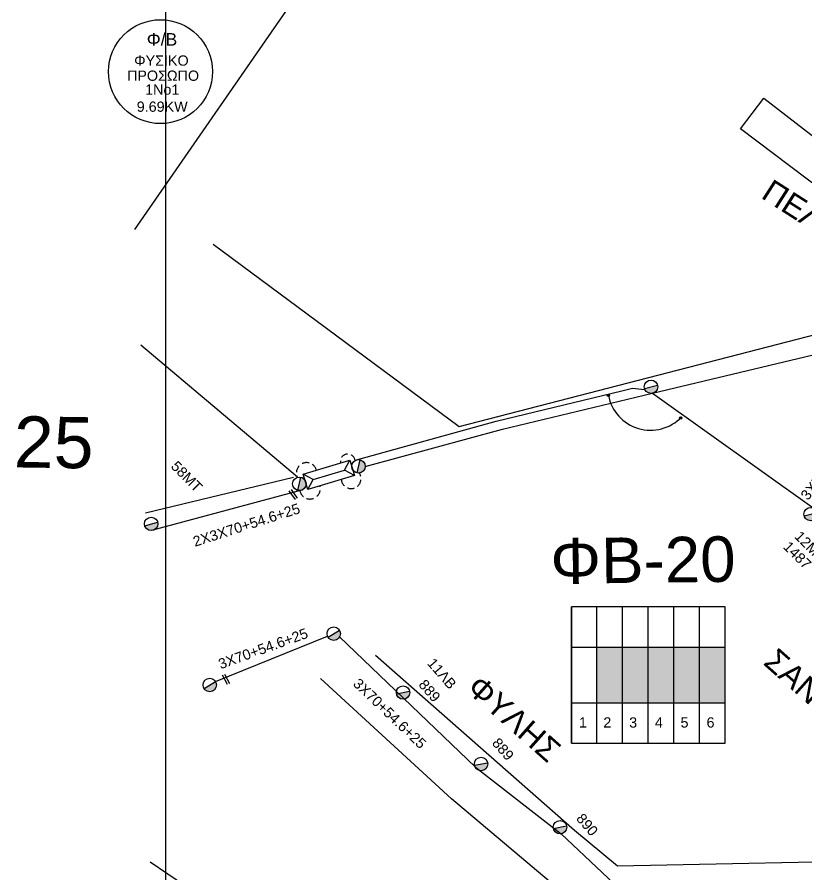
# Model space of a CAD drawing. Header units: millimetres. Extents: x 408 to 3042, y 742 to 1820.
# Drawn here: x 407.9 to 546.5, y 1213 to 1363.6 of the extents above; entities that cross this region are included whole.
import ezdxf
from ezdxf.enums import TextEntityAlignment as Align

# ---------------------------------------------------------------- set-up
doc = ezdxf.new("R2010")
doc.units = ezdxf.units.MM
doc.linetypes.add('DASHED', pattern=[19.05, 12.7, -6.35])
for name, color, linetype in [('Άγνωστα', 7, 'Continuous'), ('Ασφαλειοκιβώτια Χ.Τ 6 αναχωρήσεων', 7, 'Continuous'), ('Ασφαλειοκιβώτια Χ.Τ 9 αναχωρήσεων', 7, 'Continuous'), ('Επιγραφές - Σχήματα', 7, 'Continuous'), ('Καλώδια ΧΤ   3x150AL+50XLPE', 7, 'DASHED'), ('Μηχανική τομή', 7, 'Continuous'), ('Στύλος ΦΜ', 7, 'Continuous'), ('Στύλος ΦΜ @ 1', 7, 'Continuous'), ('Συνδέσεις', 7, 'Continuous'), ('Συνεστραμμένα ΧΤ   3x70+54.6+25 AL', 7, 'SYN_LINE'), ('Συνεστραμμένα ΧΤ   4x120+25 AL', 7, 'SYN_LINE'), ('Υποσταθμός εναέριος 2 στύλων', 7, 'Continuous'), ('Υποσταθμός πόλεως', 7, 'Continuous'), ('Υπόβαθρο ΔΕΗ', 7, 'Continuous')]:
    doc.layers.add(name, color=color, linetype=linetype)
doc.styles.add('ar', font='arial.ttf')
doc.styles.add('arial', font='arial.ttf')
doc.styles.get("Standard").update_dxf_attribs({"font": 'arial.ttf'})
doc.linetypes.add('SYN_LINE', pattern='A,0.5,-0.0001,["/\\/\\/\\/",Standard,S=0.1,R=0,X=0,Y=-0.05],-0.25', length=0.7501)

# ---------------------------------------------------------------- blocks, each defined once
blk = doc.blocks.new('ΜΗΧΑΝΙΚΗ ΤΟΜΗ')
at = {"layer": 'Μηχανική τομή', "ltscale": 40}
for p, q in [((-1.89, 0.78), (1.89, 0.78)), ((1.89, 0), (-1.89, 0))]:
    blk.add_line(p, q, dxfattribs=at)
blk = doc.blocks.new('ΥΠΑΡΧΩΝ ΤΣΙΜΕΝΤΕΝΙΟΣ ΣΤΥΛΟΣ')
at = {"layer": 'Στύλος ΦΜ'}
blk.add_hatch(color=7, dxfattribs=at).paths.add_polyline_path([(-1.29, -2.28, 0.574793), (2.62, 0, 0.268822), (1.3, 2.27)])
at = {"layer": 'Στύλος ΦΜ', "color": 7}
blk.add_line((-1.29, -2.28), (1.3, 2.27), dxfattribs=at)
blk.add_circle((0, 0), 2.62, dxfattribs=at)
at = {"layer": 'Στύλος ΦΜ', "flags": 4}
for tag, p in [('ΑΡΙΘΜΟΣ', (-4.68, 8.05)), ('ΤΥΠΟΣ', (-4.91, 3.03))]:
    blk.add_attdef(tag, p, '', height=4, dxfattribs=at)
blk = doc.blocks.new('ΥΠΟΣΤΑΘΜΟΣ ΕΝΑΕΡΙΟΣ ΕΠΙ 2 ΣΤΥΛΩΝ')
at = {"layer": 'Υποσταθμός εναέριος 2 στύλων', "linetype": 'Continuous'}
for points in [[(-11.97, -2.11, 0.574793), (-8.45, -0.07, 0.268822), (-9.64, 1.98)], [(9.68, -2.15, 0.574793), (13.19, -0.1, 0.268822), (12.01, 1.95)]]:
    blk.add_hatch(color=256, dxfattribs=at).paths.add_polyline_path(points)
for p, q in [((-11.97, -2.11), (-9.64, 1.98)), ((9.68, -2.15), (12.01, 1.95))]:
    blk.add_line(p, q, dxfattribs=at)
for centre in [(-10.81, -0.07), (10.84, -0.1)]:
    blk.add_circle(centre, 2.36, dxfattribs=at)
at = {"layer": 'Υποσταθμός πόλεως', "linetype": 'Continuous', "ltscale": 40}
blk.add_lwpolyline([(-8.57, 2.82), (8.57, 2.82), (8.57, -2.82), (-8.57, -2.82)], close=True, dxfattribs=at)
for points in [[(-5.75, 0), (-8.57, 2.82)], [(-8.57, -2.82), (-5.75, 0)], [(-5.75, 0), (5.75, 0)], [(5.75, 0), (8.57, 2.82)], [(8.57, -2.82), (5.75, 0)]]:
    blk.add_lwpolyline(points, dxfattribs=at)
at = {"layer": 'Υποσταθμός εναέριος 2 στύλων', "ltscale": 40, "flags": 1}
for tag, p in [('ΜΕΤΑΣΧΗΜΑΤΙΣΜΟΣ', (14.09, 2.51)), ('ΙΣΧΥΣ', (14.07, -0.28)), ('ΑΡΙΘΜΟΣ', (14.19, -3))]:
    blk.add_attdef(tag, p, '', height=1.8, dxfattribs=at)
blk = doc.blocks.new('ΑΣΦΑΛΕΙΟΚΙΒΩΤΙΟ ΥΠΟΣΤΑΘΜΟΥ 6 ΑΝΑΧΩΡΗΣΕΩΝ')
at = {"layer": 'Ασφαλειοκιβώτια Χ.Τ 6 αναχωρήσεων', "ltscale": 40}
for p, q in [((-23.91, 27), (23.91, 27)), ((-9.83, 27), (-9.83, -27)), ((9.83, 27), (9.83, -27)), ((-23.91, 18), (23.91, 18)), ((-23.91, 9), (23.91, 9)), ((-23.91, 0), (23.91, 0)), ((-23.91, -9), (23.91, -9)), ((-23.91, -18), (23.91, -18))]:
    blk.add_line(p, q, dxfattribs=at)
at = {"layer": 'Ασφαλειοκιβώτια Χ.Τ 6 αναχωρήσεων'}
blk.add_lwpolyline([(-23.91, -27), (23.91, -27), (23.91, 27), (-23.91, 27)], close=True, dxfattribs=at)
for s, p in [('1', (-18.47, 24.34)), ('2', (-18.47, 15.77)), ('3', (-18.47, 6.7)), ('4', (-18.47, -2.33)), ('5', (-18.47, -11.34)), ('6', (-18.47, -20.47))]:
    blk.add_text(s, height=3.6, rotation=270, dxfattribs=at).set_placement(p)
at = {"layer": 'Ασφαλειοκιβώτια Χ.Τ 6 αναχωρήσεων', "ltscale": 40}
for tag, height, p in [('ΟΝΟΜΑ', 5, (-0.27, 31.68)), ('ΚΕΙΜΕΝΟ 1', 2, (16.95, 22.41)), ('ΚΕΙΜΕΝΟ 2', 2, (16.95, 13.71)), ('ΚΕΙΜΕΝΟ 3', 2, (16.95, 4.31)), ('ΚΕΙΜΕΝΟ 4', 2, (16.95, -4.67)), ('ΚΕΙΜΕΝΟ 5', 2, (16.95, -13.51)), ('ΚΕΙΜΕΝΟ 6', 2, (16.95, -22.43)), ('ΣΧ', 2, (-0.21, -29.21))]:
    blk.add_attdef(tag, text='', height=height, dxfattribs=at).set_placement(p, align=Align.MIDDLE_CENTER)
blk = doc.blocks.new('_ΣΥΝΔΕΣΗ')
at = {"layer": 'Συνδέσεις', "linetype": 'SYN_LINE', "ltscale": 40}
blk.add_hatch(color=256, dxfattribs=at).paths.add_polyline_path([(0.5, -0.01, 1), (-0.5, -0.01, 1)])
at = {"layer": 'Συνδέσεις'}
blk.add_circle((0, -0.01), 0.5, dxfattribs=at)

msp = doc.modelspace()

# ---------------------------------------------------------------- hatches: boundary and pattern name
at = {"layer": 'Ασφαλειοκιβώτια Χ.Τ 9 αναχωρήσεων', "ltscale": 40}
for color, points in [(30, [(514.19, 1253), (509.69, 1253), (509.69, 1243.17), (514.19, 1243.17)]), (1, [(518.69, 1253), (514.19, 1253), (514.19, 1243.17), (518.69, 1243.17)]), (173, [(523.19, 1253), (518.69, 1253), (518.69, 1243.17), (523.19, 1243.17)]), (85, [(523.19, 1243.17), (527.69, 1243.17), (527.69, 1253), (523.19, 1253)]), (27, [(532.19, 1253), (527.69, 1253), (527.69, 1243.17), (532.19, 1243.17)])]:
    msp.add_hatch(color=color, dxfattribs=at).paths.add_polyline_path(points)

# ---------------------------------------------------------------- linework, layer by layer
at = {"layer": 'Άγνωστα', "color": 30}
msp.add_lwpolyline([(469.01, 1284.69), (493.08, 1291.25), (519.46, 1297.58), (555.22, 1306.17), (576.27, 1311.64), (622.13, 1323.38), (678.03, 1336.25)], dxfattribs=at)
at = {"layer": 'Επιγραφές - Σχήματα'}
msp.add_lwpolyline([(433.97, 786.81), (2929.97, 786.81), (2929.97, 1802.72), (433.97, 1802.72)], close=True, dxfattribs=at)
msp.add_lwpolyline([(430.41, 1276.57), (456.4, 1282.84)], dxfattribs=at)
at = {"layer": 'Επιγραφές - Σχήματα', "color": 202}
msp.add_circle((433.07, 1354.07), 9.13, dxfattribs=at)
at = {"layer": 'Επιγραφές - Σχήματα'}
msp.add_arc((519.09, 1298.63), 7.54, 190.8933, 316.184, dxfattribs=at)
at = {"layer": 'Καλώδια ΧΤ   3x150AL+50XLPE', "color": 62, "ltscale": 0.1}
msp.add_arc((465.94, 1285.59), 1.3, 7.4303, 191.7815, dxfattribs=at)
at = {"layer": 'Καλώδια ΧΤ   3x150AL+50XLPE', "color": 173, "ltscale": 0.1}
msp.add_arc((458.71, 1283.61), 1.79, 14.6148, 206.2867, dxfattribs=at)
at = {"layer": 'Καλώδια ΧΤ   3x150AL+50XLPE', "color": 30, "ltscale": 0.1}
msp.add_arc((466.53, 1282.58), 1.74, 185.301, 34.6215, dxfattribs=at)
at = {"layer": 'Καλώδια ΧΤ   3x150AL+50XLPE', "color": 1, "ltscale": 0.1}
msp.add_arc((459.31, 1280.82), 1.82, 190.4868, 15.4162, dxfattribs=at)
at = {"layer": 'Συνεστραμμένα ΧΤ   3x70+54.6+25 AL', "color": 173, "linetype": 'SYN_LINE', "ltscale": 20}
for points in [[(477.97, 1397.86), (428.5, 1326.32)], [(457.11, 1282.82), (429.6, 1306.04)]]:
    msp.add_lwpolyline(points, dxfattribs=at)
at = {"layer": 'Συνεστραμμένα ΧΤ   3x70+54.6+25 AL', "color": 85, "linetype": 'SYN_LINE', "ltscale": 20}
msp.add_lwpolyline([(467.5, 1285.87, -0.078236), (467.5, 1285.87), (491.98, 1292.67), (514.05, 1298.03), (515.91, 1298.48), (518.05, 1298.23)], format="xyb", dxfattribs=at)
at = {"layer": 'Συνεστραμμένα ΧΤ   3x70+54.6+25 AL', "color": 1, "linetype": 'SYN_LINE', "ltscale": 20}
msp.add_lwpolyline([(458.04, 1280.64), (431.46, 1273.45)], dxfattribs=at)
at = {"layer": 'Συνεστραμμένα ΧΤ   3x70+54.6+25 AL', "color": 85, "linetype": 'SYN_LINE', "ltscale": 20}
for points in [[(442.71, 1246.97), (462.39, 1254.91)], [(464.52, 1254.79), (488.37, 1231.9), (488.37, 1231.9), (503.4, 1220.19), (517.81, 1206.58)]]:
    msp.add_lwpolyline(points, dxfattribs=at)
at = {"layer": 'Συνεστραμμένα ΧΤ   4x120+25 AL', "color": 85, "linetype": 'SYN_LINE', "ltscale": 20}
msp.add_lwpolyline([(519.46, 1297.58), (547.84, 1277.35), (560.01, 1266.81), (573.42, 1255), (593.45, 1237.85), (615.81, 1216.16)], dxfattribs=at)
at = {"layer": 'Υπόβαθρο ΔΕΗ'}
msp.add_lwpolyline([(442.31, 1323.76), (485.48, 1291.71), (572.94, 1314.33, 1.008412), (572.63, 1315.49), (534.91, 1344.02), (538.98, 1349.4), (581.54, 1316.52), (612.06, 1323.96), (554.8, 1359.55)], format="xyb", dxfattribs=at)
for points in [[(470.83, 1251.56), (505.75, 1220.82), (513.27, 1214.58), (565.21, 1215.64), (587.04, 1218.3), (606.59, 1221.96)], [(431.27, 1215.27), (446.78, 1204.71), (459.96, 1207.86), (463.27, 1208.33), (472.74, 1209.48), (481.59, 1211.12), (501.3, 1211.87), (484.14, 1226.33), (461.14, 1247.45)]]:
    msp.add_lwpolyline(points, dxfattribs=at)

# ---------------------------------------------------------------- block references
at = {"layer": 'Ασφαλειοκιβώτια Χ.Τ 6 αναχωρήσεων', "xscale": 0.5, "yscale": 0.5, "zscale": 0.5, "rotation": 90}
msp.add_blockref('ΑΣΦΑΛΕΙΟΚΙΒΩΤΙΟ ΥΠΟΣΤΑΘΜΟΥ 6 ΑΝΑΧΩΡΗΣΕΩΝ', (518.69, 1248.09), dxfattribs=at)
at = {"layer": 'Μηχανική τομή', "xscale": 0.4999999999999999, "yscale": 0.4999999999999999, "zscale": 0.4999999999999999}
for p, rotation in [((456.54, 1279.91), 125.3262665389802), ((444.39, 1247.24), 297.2012709841161)]:
    msp.add_blockref('ΜΗΧΑΝΙΚΗ ΤΟΜΗ', p, dxfattribs=dict(at, rotation=rotation))
at = {"layer": 'Στύλος ΦΜ @ 1', "ltscale": 40, "xscale": 0.449999999999818, "yscale": 0.449999999999818, "zscale": 0.449999999999818}
for p, rotation in [((519.18, 1298.72), 314.8423271884067), ((463.48, 1255.35), 331.8060337909106), ((441.71, 1246.34), 331.8060337909106)]:
    msp.add_blockref('ΥΠΑΡΧΩΝ ΤΣΙΜΕΝΤΕΝΙΟΣ ΣΤΥΛΟΣ', p, dxfattribs=dict(at, rotation=rotation))
at = {"layer": 'Στύλος ΦΜ @ 1', "ltscale": 40}
ref = msp.add_blockref('ΥΠΑΡΧΩΝ ΤΣΙΜΕΝΤΕΝΙΟΣ ΣΤΥΛΟΣ', (431.43, 1274.63), dxfattribs=dict(at, xscale=0.449999999999818, yscale=0.449999999999818, zscale=0.449999999999818, rotation=314.8423271884067))
ref.add_attrib('ΤΥΠΟΣ', '58ΜΤ', (434.77, 1284.6), dxfattribs={"layer": 'Στύλος ΦΜ', "height": 1.8, "rotation": 314.8423, "flags": 4})
ref = msp.add_blockref('ΥΠΑΡΧΩΝ ΤΣΙΜΕΝΤΕΝΙΟΣ ΣΤΥΛΟΣ', (547.21, 1276.35), dxfattribs=dict(at, xscale=0.449999999999818, yscale=0.449999999999818, zscale=0.449999999999818, rotation=314.9796564296063))
ref.add_attrib('ΤΥΠΟΣ', '12M', (544.22, 1272.29), dxfattribs={"layer": 'Στύλος ΦΜ', "height": 1.8, "rotation": 314.9797, "flags": 4})
ref.add_attrib('ΑΡΙΘΜΟΣ', '1487', (542.26, 1270.48), dxfattribs={"layer": 'Στύλος ΦΜ', "height": 1.8, "rotation": 314.9797, "flags": 4})
ref = msp.add_blockref('ΥΠΑΡΧΩΝ ΤΣΙΜΕΝΤΕΝΙΟΣ ΣΤΥΛΟΣ', (475.65, 1245), dxfattribs=dict(at, xscale=0.449999999999818, yscale=0.449999999999818, zscale=0.449999999999818, rotation=310.8869469398479))
ref.add_attrib('ΤΥΠΟΣ', '11ΛΒ', (479.77, 1250.08), dxfattribs={"layer": 'Στύλος ΦΜ', "height": 1.8, "rotation": 310.8869, "flags": 4})
ref.add_attrib('ΑΡΙΘΜΟΣ', '889', (478.25, 1246.33), dxfattribs={"layer": 'Στύλος ΦΜ', "height": 1.8, "rotation": 310.8869, "flags": 4})
ref = msp.add_blockref('ΥΠΑΡΧΩΝ ΤΣΙΜΕΝΤΕΝΙΟΣ ΣΤΥΛΟΣ', (489.34, 1232.46), dxfattribs=dict(at, xscale=0.449999999999818, yscale=0.449999999999818, zscale=0.449999999999818, rotation=310.8869469398479))
ref.add_attrib('ΑΡΙΘΜΟΣ', '889', (491.15, 1236.06), dxfattribs={"layer": 'Στύλος ΦΜ', "height": 1.8, "rotation": 310.8869, "flags": 4})
ref = msp.add_blockref('ΥΠΑΡΧΩΝ ΤΣΙΜΕΝΤΕΝΙΟΣ ΣΤΥΛΟΣ', (503.2, 1221.35), dxfattribs=dict(at, xscale=0.449999999999818, yscale=0.449999999999818, zscale=0.449999999999818, rotation=310.8869469398479))
ref.add_attrib('ΑΡΙΘΜΟΣ', '890', (505.92, 1222.8), dxfattribs={"layer": 'Στύλος ΦΜ', "height": 1.8, "rotation": 310.8869, "flags": 4})
at = {"layer": 'Συνδέσεις', "xscale": 0.4, "yscale": 0.4, "zscale": 0.25}
for p in [(511.7, 1297.2), (524.39, 1293.25)]:
    msp.add_blockref('_ΣΥΝΔΕΣΗ', p, dxfattribs=at)
at = {"layer": 'Υποσταθμός εναέριος 2 στύλων', "xscale": 0.5, "yscale": 0.5, "zscale": 0.5, "rotation": 16.57080048567968}
msp.add_blockref('ΥΠΟΣΤΑΘΜΟΣ ΕΝΑΕΡΙΟΣ ΕΠΙ 2 ΣΤΥΛΩΝ', (462.62, 1283.24), dxfattribs=at)

# ---------------------------------------------------------------- texts
at = {"ltscale": 40, "attachment_point": 1, "style": 'arial'}
for s, insert, char_height, width, rotation in [('ΠΕΛΛΗΣ', (540.46, 1335.36), 4, 94.4586, 327.3764), ('25', (407.4, 1293.56), 9, 94.4586, 359.1724), ('ΦΒ-20', (501.45, 1272.1), 8, 46.4484, 0.6613), ('ΣΑΝΤΟΡΙΝΗΣ', (541.36, 1253.06), 4, 94.4586, 318.4089), ('ΦΥΛΗΣ', (489.21, 1248.38), 4, 94.4586, 318.4089)]:
    msp.add_mtext(s, dxfattribs=dict(at, insert=insert, char_height=char_height, width=width, rotation=rotation))
at = {"layer": 'Άγνωστα', "ltscale": 40, "char_height": 1.8, "width": 34.5395, "attachment_point": 1, "style": 'arial'}
for s, insert, rotation in [('3X70+54.6+25', (545.29, 1279.76), 51.6831), ('\\pt19.8;2X3X70+54.6+25', (438.56, 1272.31), 17.8072), ('\\pt19.8;3X70+54.6+25', (443.01, 1250.78), 19.8568), ('\\pt19.8;3X70+54.6+25', (467.97, 1247.68), 316.3149)]:
    msp.add_mtext(s, dxfattribs=dict(at, insert=insert, rotation=rotation))
at = {"layer": 'Επιγραφές - Σχήματα', "color": 1, "style": 'ar'}
for s, height, p in [('Φ/Β', 2.2, (433.33, 1359.78)), ('ΦΥΣΙΚΟ ', 1.8, (433.58, 1356.02)), ('1No1', 1.8, (433.38, 1350.91)), ('9.69KW', 1.8, (433.37, 1347.92))]:
    msp.add_text(s, height=height, dxfattribs=at).set_placement(p, align=Align.MIDDLE)
at = {"layer": 'Επιγραφές - Σχήματα', "color": 1, "insert": (427.19, 1354.26), "char_height": 1.8, "width": 12.958, "attachment_point": 1}
msp.add_mtext('ΠΡΟΣΩΠΟ', dxfattribs=at)

doc.saveas('drawing.dxf')
